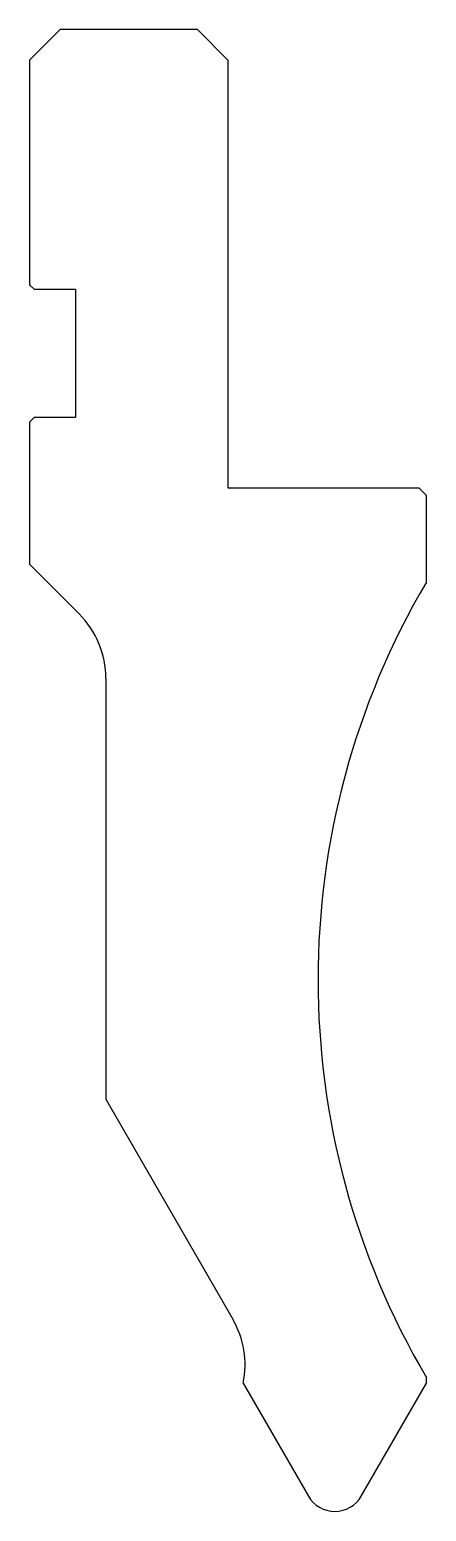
# Model space of a CAD drawing. Header units: metres. Extents: x 43.1 to 69.1, y -35.4 to 61.6.
import ezdxf

# ---------------------------------------------------------------- set-up
doc = ezdxf.new("R2010")
doc.units = ezdxf.units.M

msp = doc.modelspace()

# ---------------------------------------------------------------- linework, layer by layer
for p, q in [((45.099372, 61.612035), (43.099372, 59.612035)), ((54.099372, 61.612035), (45.099372, 61.612035)), ((56.099372, 59.612035), (54.099372, 61.612035)), ((43.099372, 59.612035), (43.099372, 44.912035)), ((56.099372, 59.612035), (56.099372, 31.612035)), ((43.099372, 44.912035), (43.399372, 44.612035)), ((43.399372, 44.612035), (46.099372, 44.612035)), ((46.099372, 44.612035), (46.099372, 36.212035)), ((43.399372, 36.212035), (43.099372, 35.912035)), ((43.099372, 35.912035), (43.099372, 26.612035)), ((46.099372, 36.212035), (43.399372, 36.212035)), ((56.099372, 31.612035), (68.599372, 31.612035)), ((69.099372, 31.112035), (68.599372, 31.612035)), ((69.099372, 25.451428), (69.099372, 31.112035)), ((43.099372, 26.612035), (46.342013, 23.369394)), ((48.099372, 19.126753), (48.099372, -8.407203)), ((48.099372, -8.407203), (56.414097, -22.808729)), ((57.099372, -26.995661), (61.367322, -34.387965)), ((64.831423, -34.387965), (69.099372, -26.995661)), ((69.099372, -26.995661), (69.099372, -26.627359))]:
    msp.add_line(p, q)
for centre, radius, start, end in [((113.299372, -0.587965), 51.3, 149.496532, 210.503468), ((42.099372, 19.126753), 6, 0, 45), ((51.217945, -25.808729), 6, 348.590378, 30), ((63.099372, -33.387965), 2, 210, 330)]:
    msp.add_arc(centre, radius, start, end)

doc.saveas('drawing.dxf')
